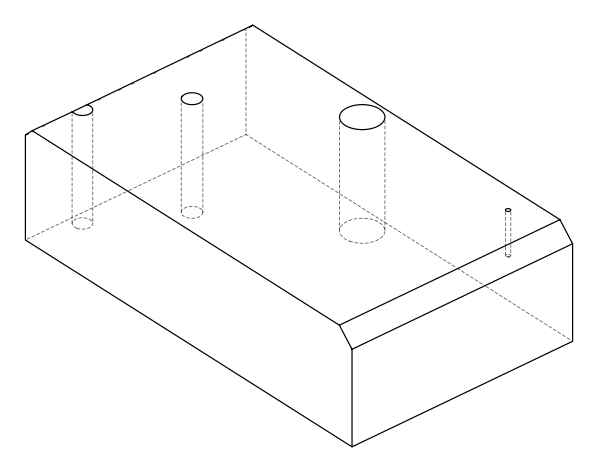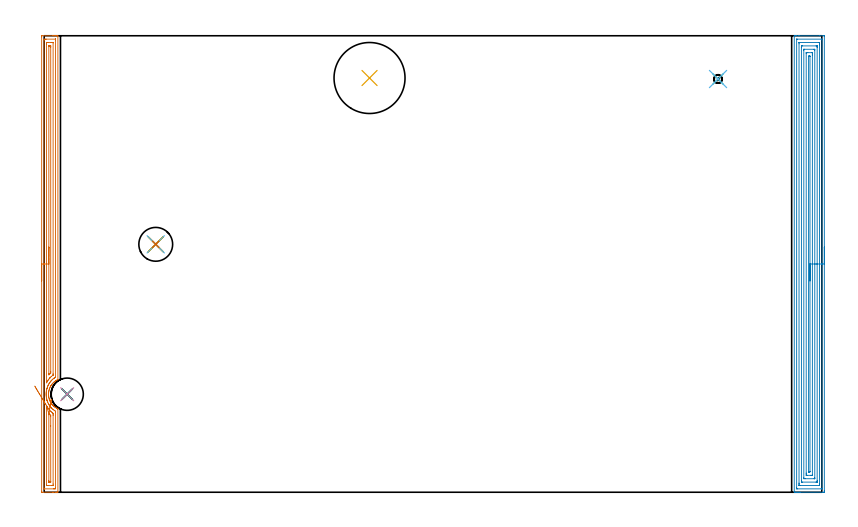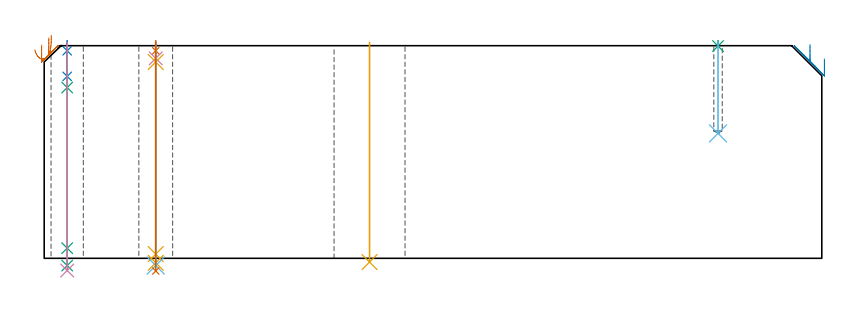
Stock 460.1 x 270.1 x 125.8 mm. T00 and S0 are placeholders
(PLAN: 14 operations, 10 tool changes, 28 min)
(1 SPOT_DRILL | STEP1HOLE | NXT0321_9005460120000 | 0.05 min | 182 mm3)
(2 SPOT_DRILL_1 | STEP1HOLE_1 | NXT0321_9005460120000 | 0.05 min | 182 mm3)
(3 SPOT_DRILL_2 | STEP1POCKET | NXT0321_9005460120000 | 0.03 min | 0 mm3)
(4 DRILL_BLIND_HOLE_INTO_CENTER | STEP1HOLE | UGT0301_445 | 0.04 min | 78 mm3)
(5 GUN_DRILL_THROUGH_HOLE | STEP1HOLE | UGT0307_001 | 0.57 min | 2292 mm3)
(6 SPADE_DRILL_TO_ENLARGE_THROUGH_HOLE | STEP1HOLE | UGT0306_003 | 0.53 min | 12827 mm3)
(7 DRILL_TO_ENLARGE_THROUGH_HOLE | STEP1HOLE | UGT0301_007 | 0.54 min | 24072 mm3)
(8 DRILL_BLIND_HOLE_INTO_CENTER_1 | STEP1HOLE_1 | NXT0301_092 | 0.08 min | 1726 mm3)
(9 GUN_DRILL_THROUGH_HOLE_1 | STEP1HOLE_1 | UGT0307_009 | 0.63 min | 12280 mm3)
(10 DRILL_TO_ENLARGE_THROUGH_HOLE_1 | STEP1HOLE_1 | UGT0301_258 | 0.54 min | 21795 mm3)
(11 INDEXABLE_INSERT_DRILL_THROUGH_HOLE_FROM_SOLID | STEP1HOLE_2 | NXT0302_036 | 0.52 min | 174193 mm3)
(12 DRILL_BLIND_HOLE_INTO_CENTER_2 | STEP1POCKET | UGT0301_445 | 0.22 min | 971 mm3)
(13 AREA_MILL | FG_CHAMFER_SURFACE | UGT0205_001 | 8.79 min | 12292 mm3)
(14 AREA_MILL_1 | FG_CHAMFER_SURFACE_1 | UGT0205_001 | 15.36 min | 42795 mm3)
(TOOL NXT0321_9005460120000 | NC Spot Drill, 142deg, 12mm, Carbide, Uncoated | D12 PA142 FL30 Z2)
(TOOL UGT0301_445 | Carbide Drill 5.0 mm | D5 PA118 FL52 Z2)
(TOOL UGT0307_001 | Gun Drill 5 mm | D5 PA130 FL24 Z1)
(TOOL UGT0306_003 | Spade Drill 12.5mm | D12.5 PA132 FL10 Z2)
(TOOL UGT0301_007 | Twist Drill 20 mm | D20 PA118 FL140 Z2)
(TOOL NXT0301_092 | Carbide Drill 12.1mm [860.1-1210-061A1-MM 2214] | D12.1 PA140 FL77 Z2)
(TOOL UGT0307_009 | Gun Drill 12 mm | D12 PA130 FL24 Z1)
(TOOL UGT0301_258 | Twist Drill 19.1 mm | D19.1 PA118 FL140 Z2)
(TOOL NXT0302_036 | Index. Insert Drill 42mm [880-D4200L50-05] | D42 PA176 FL210 Z2)
(TOOL UGT0205_001 | Chamfer Mill 20 x 3 x 45 deg. | D20 FL50 Z2)
(OP 1 SPOT_DRILL)
G17 G21 G94 G90
T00 M6
G54
G17 G0 G90 X66. Y146.7 S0 M3
G43 Z135.8 H0
G94 G81 G98 Z122.8 F250. R128.8
G80
M5
M2
(OP 2 SPOT_DRILL_1)
G17 G21 G94 G90
T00 M6
G54
G17 G0 G90 X13.6 Y58. S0 M3
G43 Z135.8 H0
G94 G81 G98 Z122.8 F250. R128.8
G80
M5
M2
(OP 3 SPOT_DRILL_2)
G17 G21 G94 G90
T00 M6
G54
G17 G0 G90 X398.7 Y244.5 S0 M3
G43 Z135.8 H0
G94 G81 G98 Z125.585 F250. R128.8
G80
M5
M2
(OP 4 DRILL_BLIND_HOLE_INTO_CENTER)
G17 G21 G94 G90
T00 M6
G54
G17 G0 G90 X66. Y146.7 S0 M3
G43 Z135.8 H0
G94 G81 G98 Z118.3 F250. R127.8
G80
M5
M2
(OP 5 GUN_DRILL_THROUGH_HOLE)
G17 G21 G94 G90
T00 M6
G54
G17 G0 G90 X66. Y146.7 M8
G43 Z135.8 H0
Z124.602
S716 M3
G94 G1 Z116.136 F125. M26
G4 X.084
Z2.5 F250.
G4 X.084
Z-2.666 F125.
G4 X.084
M5
M9
G0 Z124.602
Z135.8
M2
(OP 6 SPADE_DRILL_TO_ENLARGE_THROUGH_HOLE)
G17 G21 G94 G90
T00 M6
G54
G17 G0 G90 X66. Y146.7 S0 M3
G43 Z135.8 H0
G94 G73 G98 Z-4.283 F250. Q11.826 R127.8
G80
M5
M2
(OP 7 DRILL_TO_ENLARGE_THROUGH_HOLE)
G17 G21 G94 G90
T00 M6
G54
G17 G0 G90 X66. Y146.7 S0 M3
G43 Z135.8 H0
G94 G73 G98 Z-7.509 F250. Q19.044 R127.8
G80
M5
M2
(OP 8 DRILL_BLIND_HOLE_INTO_CENTER_1)
G17 G21 G94 G90
T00 M6
G54
G17 G0 G90 X13.6 Y58. S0 M3
G43 Z135.8 H1
G94 G81 G98 Z107.65 F250. R127.8
G80
M5
M2
(OP 9 GUN_DRILL_THROUGH_HOLE_1)
G17 G21 G94 G90
T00 M6
G54
G17 G0 G90 X13.6 Y58. M8
G43 Z135.8 H0
Z122.01
S716 M3
G94 G1 Z101.036 F125. M26
G4 X.084
Z6. F250.
G4 X.084
Z-4.298 F125.
G4 X.084
M5
M9
G0 Z122.01
Z135.8
M2
(OP 10 DRILL_TO_ENLARGE_THROUGH_HOLE_1)
G17 G21 G94 G90
T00 M6
G54
G17 G0 G90 X13.6 Y58. S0 M3
G43 Z135.8 H0
G94 G73 G98 Z-7.238 F250. Q19.005 R127.8
G80
M5
M2
(OP 11 INDEXABLE_INSERT_DRILL_THROUGH_HOLE_FROM_SOLID)
G17 G21 G94 G90
T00 M6
G54
G17 G0 G90 X192.5 Y245.1 S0 M3
G43 Z135.8 H1
G94 G81 G98 Z-2.233 F250. R127.8
G80
M5
M2
(OP 12 DRILL_BLIND_HOLE_INTO_CENTER_2)
G17 G21 G94 G90
T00 M6
G54
G17 G0 G90 X398.7 Y244.5 S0 M3
G43 Z135.8 H0
G94 G81 G98 Z73.9 F250. R127.8
G80
M5
M2
(OP 13 AREA_MILL)
G17 G21 G94 G90
T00 M6
G54
G17 G0 G90 X-1.5 Y125.05 S1061 M3
G43 Z135.8 H0
Z126.2
G94 G1 Y125.088 Z125.328 F250.
Y125.202 Z124.464
Y125.391 Z123.612
Y125.653 Z122.78
Y125.987 Z121.974
Y126.39 Z121.2
Y126.858 Z120.464
Y127.39 Z119.772
Y127.979 Z119.129
Y128.622 Z118.54
Y129.314 Z118.008
Y130.05 Z117.54
Y130.824 Z117.137
Y131.63 Z116.803
Y132.462 Z116.541
Y133.314 Z116.352
Y134.178 Z116.238
Y135.05 Z116.2
Y269.483
X-1.495 Y269.967 Z116.203
X-1.492 Y270.09 Z116.206
X-1.364 Y270.1 Z116.333
X5.057 Z122.751
X5.601 Z123.298
X5.935 Z123.631
X6.479 Z124.175
X6.813 Z124.508
X7.482 Z125.181
X7.79 Z125.489
X7.947 Y270.097 Z125.639
X8.098 Y270.09 Z125.789
X8.1 Y269.93 Z125.8
Y66.717
X8.095 Y66.679 Z125.791
X8.079 Y66.664 Z125.775
X8.024 Y66.634 Z125.722
X7.78 Y66.512 Z125.479
X7.419 Y66.314 Z125.119
X6.697 Y65.871 Z124.394
X6.548 Y65.765 Z124.245
X6.105 Y65.421 Z123.803
X5.935 Y65.279 Z123.634
X5.673 Y65.06 Z123.373
X5.629 Y65.021 Z123.329
X5.582 Y64.978 Z123.281
X5.535 Y64.93 Z123.234
X5.496 Y64.889 Z123.193
X5.184 Y64.572 Z122.883
X4.8 Y64.153 Z122.5
X4.743 Y64.085 Z122.442
X4.409 Y63.644 Z122.105
X4.091 Y63.193 Z121.789
X3.95 Y62.97 Z121.648
X3.928 Y62.934 Z121.626
X3.582 Y62.3 Z121.281
X3.373 Y61.856 Z121.069
X3.183 Y61.407 Z120.883
X3.165 Y61.357 Z120.864
X3.054 Y61.054 Z120.754
X2.895 Y60.515 Z120.593
X2.784 Y60.069 Z120.484
X2.697 Y59.622 Z120.394
X2.69 Y59.571 Z120.385
X2.631 Y59.176 Z120.328
X2.6 Y58.87 Z120.298
X2.587 Y58.73 Z120.281
X2.585 Y58.678 Z120.277
X2.562 Y58.283 Z120.259
X2.561 Y58.002 Z120.253
X2.56 Y57.903 Z120.255
X2.559 Y57.837 Z120.256
X2.579 Y57.39 Z120.273
X2.608 Y57.054 Z120.303
X2.618 Y56.944 Z120.313
X2.626 Y56.891 Z120.32
X2.678 Y56.497 Z120.375
X2.759 Y56.052 Z120.457
X2.865 Y55.604 Z120.562
X2.987 Y55.159 Z120.687
X3.004 Y55.105 Z120.704
X3.055 Y54.946 Z120.753
X3.227 Y54.509 Z120.921
X3.272 Y54.389 Z120.971
X3.3 Y54.316 Z120.999
X3.32 Y54.266 Z121.018
X3.346 Y54.211 Z121.041
X3.444 Y53.992 Z121.143
X3.523 Y53.817 Z121.221
X3.751 Y53.374 Z121.448
X3.783 Y53.318 Z121.48
X3.929 Y53.064 Z121.625
X4.052 Y52.871 Z121.747
X4.117 Y52.769 Z121.814
X4.178 Y52.678 Z121.877
X4.22 Y52.617 Z121.919
X4.313 Y52.481 Z122.009
X4.552 Y52.161 Z122.25
X4.578 Y52.127 Z122.278
X4.681 Y51.999 Z122.38
X4.764 Y51.896 Z122.46
X4.801 Y51.849 Z122.499
X4.818 Y51.829 Z122.516
X5.027 Y51.588 Z122.726
X5.057 Y51.557 Z122.756
X5.345 Y51.26 Z123.044
X5.673 Y50.943 Z123.372
X5.681 Y50.936 Z123.38
X5.872 Y50.766 Z123.571
X5.935 Y50.711 Z123.631
X5.953 Y50.696 Z123.649
X6.247 Y50.46 Z123.943
X6.547 Y50.24 Z124.245
X7.214 Y49.798 Z124.913
X7.311 Y49.739 Z125.011
X7.42 Y49.679 Z125.119
X7.907 Y49.424 Z125.606
X8.054 Y49.35 Z125.754
X8.094 Y49.321 Z125.793
X8.1 Y49.298 Z125.8
Y0.17
X8.098 Y0.01 Z125.789
X7.947 Y0.003 Z125.639
X7.789 Y0. Z125.489
X7.482 Z125.181
X6.813 Z124.508
X5.601 Z123.298
X5.057 Z122.751
X-1.31 Z116.387
X-1.365 Y0.001 Z116.332
X-1.492 Y0.01 Z116.206
X-1.499 Y0.137 Z116.199
X-1.5 Y0.617 Z116.2
Y135.05
X-0.086 Z117.614
X-0.085 Y267.566 Z117.615
X-0.084 Y267.697 Z117.616
X-0.079 Y268.069 Z117.621
X0.278 Y268.091 Z117.978
X0.665 Y268.096 Z118.365
X1.147 Y268.1 Z118.847
X6.609 Y268.099 Z124.309
X6.64 Y268.098 Z124.34
X6.673 Y268.094 Z124.373
X6.679 Y268.09 Z124.379
X6.682 Y268.083 Z124.382
X6.684 Y268.056 Z124.384
X6.686 Y267.827 Z124.386
Y267.697
Y68.503
X6.684 Y68.122 Z124.384
X6.681 Y68.075 Z124.381
X6.679 Y68.056 Z124.379
X6.668 Y68.044 Z124.368
X6.602 Y67.997 Z124.302
X6.499 Y67.93 Z124.199
X5.995 Y67.61 Z123.695
X5.96 Y67.585 Z123.66
X5.935 Y67.567 Z123.635
X5.465 Y67.195 Z123.165
X5.057 Y66.865 Z122.757
X4.977 Y66.798 Z122.677
X4.886 Y66.717 Z122.586
X4.53 Y66.359 Z122.23
X4.178 Y65.991 Z121.878
X4.026 Y65.823 Z121.726
X3.694 Y65.423 Z121.394
X3.317 Y64.93 Z121.017
X3.313 Y64.924 Z121.013
X3.3 Y64.905 Z121.
X2.957 Y64.386 Z120.657
X2.751 Y64.037 Z120.451
X2.632 Y63.823 Z120.332
X2.422 Y63.433 Z120.122
X2.327 Y63.24 Z120.027
X2.283 Y63.144 Z119.983
X2.056 Y62.622 Z119.756
X1.907 Y62.25 Z119.607
X1.808 Y61.981 Z119.508
X1.611 Y61.357 Z119.311
X1.602 Y61.327 Z119.302
X1.596 Y61.304 Z119.296
X1.543 Y61.106 Z119.243
X1.424 Y60.585 Z119.124
X1.4 Y60.464 Z119.1
X1.289 Y59.83 Z118.989
X1.25 Y59.571 Z118.95
X1.193 Y59.033 Z118.893
X1.17 Y58.678 Z118.87
X1.152 Y58.182 Z118.852
X1.151 Y57.784 Z118.851
X1.172 Y57.269 Z118.872
X1.202 Y56.891 Z118.902
X1.274 Y56.272 Z118.974
X1.314 Y55.998 Z119.014
X1.476 Y55.172 Z119.176
X1.492 Y55.105 Z119.192
X1.543 Y54.893 Z119.243
X1.692 Y54.362 Z119.392
X1.704 Y54.32 Z119.404
X1.719 Y54.271 Z119.419
X1.74 Y54.211 Z119.44
X1.852 Y53.898 Z119.552
X2.082 Y53.318 Z119.782
X2.422 Y52.566 Z120.122
X2.491 Y52.425 Z120.191
X2.566 Y52.278 Z120.266
X2.862 Y51.764 Z120.562
X3.01 Y51.532 Z120.71
X3.3 Y51.097 Z121.
X3.644 Y50.638 Z121.344
X3.882 Y50.34 Z121.582
X4.178 Y50. Z121.878
X4.425 Y49.745 Z122.125
X5.057 Y49.14 Z122.757
X5.397 Y48.852 Z123.097
X5.935 Y48.447 Z123.635
X6.649 Y47.959 Z124.349
X6.679 Y47.929 Z124.379
X6.681 Y47.91 Z124.381
X6.684 Y47.863 Z124.384
X6.685 Y47.768 Z124.385
X6.686 Y47.577 Z124.386
X6.685 Y2.534 Z124.385
X6.684 Y2.403 Z124.384
X6.679 Y2.031 Z124.379
X6.322 Y2.009 Z124.022
X5.935 Y2.004 Z123.635
X5.453 Y2. Z123.153
X-0.009 Y2.001 Z117.691
X-0.04 Y2.002 Z117.66
X-0.073 Y2.006 Z117.627
X-0.08 Y2.01 Z117.62
X-0.082 Y2.017 Z117.618
X-0.084 Y2.044 Z117.616
X-0.086 Y2.273 Z117.614
Y2.403
Y135.05
X1.328 Z119.028
Y265.236
X1.33 Y265.91 Z119.03
X1.331 Y266.02 Z119.031
X1.334 Y266.073 Z119.034
X1.337 Y266.09 Z119.037
X1.362 Y266.095 Z119.062
X1.543 Y266.098 Z119.243
X2.235 Y266.1 Z119.935
X3.992 Z121.692
X4.871 Z122.571
X5.057 Y266.097 Z122.757
X5.243 Y266.092 Z122.943
X5.263 Y266.09 Z122.963
X5.265 Y266.078 Z122.965
X5.269 Y266.041 Z122.969
X5.271 Y265.983 Z122.971
Y265.91
Y70.072
X5.265 Y69.396 Z122.965
Y69.347
X5.23 Y69.314 Z122.93
X5.181 Y69.27 Z122.881
X4.235 Y68.503 Z121.935
X4.205 Y68.477 Z121.905
X4.178 Y68.452 Z121.878
X3.759 Y68.037 Z121.459
X3.339 Y67.61 Z121.039
X3.32 Y67.589 Z121.02
X3.3 Y67.567 Z121.
X2.913 Y67.11 Z120.613
X2.597 Y66.717 Z120.297
X2.521 Y66.616 Z120.221
X2.422 Y66.48 Z120.122
X2.155 Y66.095 Z119.855
X1.972 Y65.823 Z119.672
X1.806 Y65.556 Z119.506
X1.543 Y65.108 Z119.243
X1.48 Y64.995 Z119.18
X1.444 Y64.93 Z119.144
X1.398 Y64.852 Z119.098
X1.369 Y64.807 Z119.069
X1.335 Y64.764 Z119.035
X1.332 Y64.839 Z119.032
X1.33 Y64.93 Z119.03
X1.329 Y65.002 Z119.029
X1.328 Y65.149 Z119.028
Y135.05
X2.743 Z120.443
Y263.797
X2.745 Y263.986 Z120.445
X2.747 Y264.054 Z120.447
X2.749 Y264.086 Z120.449
X2.767 Y264.09 Z120.467
X2.873 Y264.094 Z120.573
X3.3 Y264.1 Z121.
X3.324 Z121.024
X3.727 Y264.096 Z121.427
X3.827 Y264.092 Z121.527
X3.848 Y264.09 Z121.548
X3.851 Y264.077 Z121.551
X3.854 Y264.042 Z121.554
X3.856 Y263.963 Z121.556
X3.857 Y263.557 Z121.557
Y263.231
Y71.51
X3.856 Y71.183 Z121.556
X3.853 Y70.621 Z121.553
X3.85 Y70.537 Z121.55
X3.841 Y70.508 Z121.541
X3.438 Y70.15 Z121.138
X3.3 Y70.022 Z121.
X2.778 Y69.519 Z120.478
X2.754 Y69.498 Z120.454
X2.75 Y69.523 Z120.45
X2.746 Y69.601 Z120.446
X2.744 Y69.721 Z120.444
X2.743 Y69.963 Z120.443
Y70.29
Y135.05
Y135.922 Z120.481
Y136.786 Z120.595
Y137.638 Z120.783
Y138.47 Z121.046
Y139.276 Z121.38
Y140.05 Z121.782
Y140.786 Z122.251
Y141.478 Z122.782
Y142.121 Z123.372
Y142.71 Z124.015
Y143.242 Z124.707
Y143.71 Z125.443
Y144.113 Z126.216
Y144.447 Z127.022
Y144.709 Z127.854
Y144.898 Z128.706
Y145.012 Z129.571
Y145.05 Z130.443
G0 Z135.8
X-5.581 Y62.8
Z123.361
G1 X-5.359 Y62.429 Z122.603
X-5.104 Y62.003 Z121.886
X-4.818 Y61.525 Z121.214
X-4.503 Y60.999 Z120.594
X-4.161 Y60.428 Z120.03
X-3.796 Y59.817 Z119.525
X-3.409 Y59.171 Z119.085
X-3.004 Y58.494 Z118.712
X-2.584 Y57.792 Z118.409
X-2.151 Y57.071 Z118.179
X-1.711 Y56.334 Z118.022
X-1.264 Y55.589 Z117.942
X-0.816 Y54.84 Z117.937
X-0.37 Y54.094 Z118.008
X0.072 Y53.356 Z118.155
X0.505 Y52.632 Z118.376
X0.927 Y51.928 Z118.67
X1.334 Y51.247 Z119.034
X1.367 Y51.193 Z119.067
X1.437 Y51.071 Z119.137
X1.543 Y50.883 Z119.243
X1.684 Y50.638 Z119.384
X1.895 Y50.28 Z119.595
X2.252 Y49.745 Z119.952
X2.323 Y49.645 Z120.023
X2.422 Y49.512 Z120.122
X2.938 Y48.852 Z120.638
X3.3 Y48.433 Z121.
X3.768 Y47.959 Z121.468
X4.178 Y47.566 Z121.878
X4.76 Y47.065 Z122.46
X5.057 Y46.828 Z122.757
X5.226 Y46.693 Z122.926
X5.265 Y46.648 Z122.965
X5.268 Y46.536 Z122.968
X5.27 Y46.39 Z122.97
X5.271 Y46.172 Z122.971
X5.272 Y45.497 Z122.972
X5.271 Y4.864 Z122.971
X5.27 Y4.19 Z122.97
X5.269 Y4.08 Z122.969
X5.266 Y4.027 Z122.966
X5.263 Y4.01 Z122.963
X5.238 Y4.005 Z122.938
X5.057 Y4.002 Z122.757
X4.365 Y4. Z122.065
X2.608 Z120.308
X1.729 Z119.429
X1.543 Y4.003 Z119.243
X1.357 Y4.008 Z119.057
X1.337 Y4.01 Z119.037
X1.335 Y4.022 Z119.035
X1.331 Y4.059 Z119.031
X1.329 Y4.117 Z119.029
Y4.19
Y50.856
X1.33 Y51.075 Z119.03
X1.334 Y51.247 Z119.034
X2.752 Y46.504 Z120.452
X2.794 Y46.465 Z120.494
X2.894 Y46.371 Z120.594
X3.101 Y46.172 Z120.801
X3.3 Y45.985 Z121.
X3.664 Y45.644 Z121.364
X3.85 Y45.462 Z121.55
X3.852 Y45.279 Z121.552
X3.856 Y44.713 Z121.556
X3.857 Y39.2 Z121.557
Y6.303
X3.855 Y6.114 Z121.555
X3.853 Y6.046 Z121.553
X3.851 Y6.014 Z121.551
X3.833 Y6.01 Z121.533
X3.727 Y6.006 Z121.427
X3.3 Y6. Z121.
X3.276 Z120.976
X2.873 Y6.004 Z120.573
X2.773 Y6.008 Z120.473
X2.752 Y6.01 Z120.452
X2.749 Y6.023 Z120.449
X2.746 Y6.058 Z120.446
X2.744 Y6.137 Z120.444
X2.743 Y6.543 Z120.443
Y6.869
Y45.845
X2.746 Y46.172 Z120.446
X2.75 Y46.489 Z120.45
X2.752 Y46.504 Z120.452
X2.897 Y47.344 Z120.636
X3.039 Y48.165 Z120.893
X3.177 Y48.962 Z121.222
X3.309 Y49.726 Z121.62
X3.434 Y50.454 Z122.085
X3.553 Y51.139 Z122.612
X3.663 Y51.777 Z123.197
X3.764 Y52.361 Z123.837
X3.855 Y52.888 Z124.526
X3.935 Y53.355 Z125.259
X4.005 Y53.756 Z126.03
X4.062 Y54.09 Z126.834
X4.108 Y54.353 Z127.665
X4.141 Y54.544 Z128.515
X4.161 Y54.662 Z129.379
X4.168 Y54.704 Z130.251
X4.163 Y54.672 Z131.123
X4.144 Y54.565 Z131.988
G0 Z135.8
M5
M2
(OP 14 AREA_MILL_1)
G17 G21 G94 G90
T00 M6
G54
G17 G0 G90 X461.6 Y145.05 S1061 M3
G43 Z135.8 H0
Z118.
G94 G1 Y145.012 Z117.128 F250.
Y144.898 Z116.264
Y144.709 Z115.412
Y144.447 Z114.58
Y144.113 Z113.774
Y143.71 Z113.
Y143.242 Z112.264
Y142.71 Z111.572
Y142.121 Z110.929
Y141.478 Z110.34
Y140.786 Z109.808
Y140.05 Z109.34
Y139.276 Z108.937
Y138.47 Z108.603
Y137.638 Z108.341
Y136.787 Z108.152
Y135.922 Z108.038
Y135.05 Z108.
Y1.009
X461.599 Y0.617 Z108.001
X461.595 Y0.121 Z108.003
X461.592 Y0.009 Z108.006
X461.104 Y0.004 Z108.493
X460.493 Y0. Z109.104
X447.56 Z122.035
X446.95 Z122.644
X446.402 Z123.195
X446.065 Z123.531
X445.517 Z124.079
X445.181 Z124.414
X444.507 Z125.092
X444.177 Z125.422
X443.82 Z125.77
X443.802 Y0.008 Z125.788
X443.8 Y0.17 Z125.8
Y269.93
X443.802 Y270.092 Z125.788
X443.82 Y270.1 Z125.77
X444.177 Z125.422
X444.507 Z125.092
X445.181 Z124.414
X446.402 Z123.195
X446.95 Z122.644
X458.824 Z110.773
X461.104 Z108.493
X461.38 Y270.098 Z108.217
X461.592 Y270.09 Z108.006
X461.599 Y269.877 Z107.999
X461.6 Y135.05 Z108.
X460.186 Z109.414
Y2.188
X460.185 Y2.081 Z109.415
X460.182 Y2.028 Z109.418
X460.18 Y2.01 Z109.42
X460.133 Y2.007 Z109.467
X459.733 Y2.001 Z109.867
X445.579 Z124.021
X445.338 Y2.005 Z124.262
X445.229 Y2.01 Z124.371
X445.215 Y2.368 Z124.385
Y2.403
X445.214 Y267.912 Z124.386
X445.215 Y268.019 Z124.385
X445.218 Y268.072 Z124.382
X445.22 Y268.09 Z124.38
X445.267 Y268.093 Z124.333
X445.667 Y268.099 Z123.933
X459.821 Z109.779
X460.062 Y268.095 Z109.538
X460.171 Y268.09 Z109.429
X460.185 Y267.732 Z109.415
Y267.697
X460.186 Y135.05 Z109.414
X458.772 Z110.828
X458.771 Y4.758 Z110.829
X458.769 Y4.19 Z110.831
X458.766 Y4.029 Z110.834
X458.765 Y4.015 Z110.835
X458.749 Y4.01 Z110.851
X458.7 Y4.004 Z110.9
X458.637 Y4.001 Z110.963
X447.137 Y4. Z122.463
X446.95 Y4.002 Z122.65
X446.762 Y4.006 Z122.838
X446.643 Y4.01 Z122.957
X446.635 Y4.082 Z122.965
X446.633 Y4.19 Z122.967
X446.63 Y4.513 Z122.97
X446.629 Y5.083 Z122.971
X446.628 Y5.407 Z122.972
X446.629 Y265.342 Z122.971
X446.631 Y265.91 Z122.969
X446.634 Y266.072 Z122.966
X446.635 Y266.085 Z122.965
X446.651 Y266.09 Z122.949
X446.7 Y266.096 Z122.9
X446.763 Y266.099 Z122.837
X458.263 Y266.1 Z111.337
X458.45 Y266.098 Z111.15
X458.638 Y266.094 Z110.962
X458.757 Y266.09 Z110.843
X458.765 Y266.018 Z110.836
X458.767 Y265.91 Z110.833
X458.77 Y265.587 Z110.83
X458.771 Y265.017 Z110.829
X458.772 Y264.693 Z110.828
Y135.05
X457.357 Z112.243
Y6.869
X457.356 Y6.187 Z112.244
X457.354 Y6.089 Z112.246
X457.35 Y6.031 Z112.25
X457.348 Y6.01 Z112.252
X457.326 Y6.008 Z112.274
X457.111 Y6.004 Z112.489
X456.681 Y6. Z112.919
X448.695 Z120.905
X448.283 Y6.003 Z121.317
X448.077 Y6.008 Z121.523
X448.055 Y6.01 Z121.545
X448.049 Y6.02 Z121.551
X448.046 Y6.058 Z121.554
X448.044 Y6.114 Z121.556
X448.043 Y6.659 Z121.557
Y6.869
Y263.231
X448.044 Y263.913 Z121.556
X448.046 Y264.011 Z121.554
X448.05 Y264.07 Z121.55
X448.052 Y264.09 Z121.548
X448.074 Y264.092 Z121.526
X448.289 Y264.096 Z121.311
X448.719 Y264.1 Z120.881
X456.705 Z112.895
X457.117 Y264.097 Z112.483
X457.323 Y264.092 Z112.277
X457.345 Y264.09 Z112.255
X457.351 Y264.08 Z112.249
X457.354 Y264.042 Z112.246
X457.356 Y263.986 Z112.244
X457.357 Y263.441 Z112.243
Y263.231
Y135.05
X455.943 Z113.657
Y8.508
X455.941 Y8.359 Z113.659
X455.936 Y8.063 Z113.664
X455.932 Y8.009 Z113.668
X455.917 Y8.006 Z113.683
X455.877 Y8.002 Z113.723
X455.796 Y8.001 Z113.804
X455.561 Y8. Z114.039
X450.253 Z119.347
X449.604 Y8.007 Z119.996
X449.512 Y8.01 Z120.088
X449.464 Y8.021 Z120.136
X449.461 Y8.211 Z120.139
X449.458 Y8.507 Z120.142
X449.457 Y261.592 Z120.143
X449.459 Y261.741 Z120.141
X449.464 Y262.037 Z120.136
X449.468 Y262.091 Z120.132
X449.483 Y262.094 Z120.117
X449.523 Y262.098 Z120.077
X449.604 Y262.099 Z119.996
X449.839 Y262.1 Z119.761
X455.147 Z114.453
X455.796 Y262.093 Z113.804
X455.888 Y262.09 Z113.712
X455.936 Y262.079 Z113.664
X455.939 Y261.889 Z113.661
X455.942 Y261.593 Z113.658
X455.943 Y135.05 Z113.657
X454.529 Z115.071
X454.528 Y10.442 Z115.072
X454.526 Y10.189 Z115.074
X454.523 Y10.063 Z115.077
X454.521 Y10.01 Z115.079
X454.46 Y10.005 Z115.14
X454.027 Y10.002 Z115.573
X453.58 Y10. Z116.02
X451.373 Y10.001 Z118.227
X450.922 Y10.004 Z118.678
X450.881 Y10.01 Z118.719
X450.878 Y10.049 Z118.722
X450.874 Y10.442 Z118.726
X450.871 Y10.949 Z118.729
Y11.336
X450.872 Y259.658 Z118.728
X450.874 Y259.911 Z118.726
X450.877 Y260.037 Z118.723
X450.879 Y260.09 Z118.721
X450.94 Y260.095 Z118.66
X451.373 Y260.099 Z118.227
X451.82 Y260.1 Z117.78
X454.027 Y260.099 Z115.573
X454.478 Y260.096 Z115.122
X454.519 Y260.09 Z115.081
X454.522 Y260.051 Z115.078
X454.526 Y259.658 Z115.074
X454.528 Y259.151 Z115.072
X454.529 Y258.765 Z115.071
Y135.05
X453.115 Z116.485
X453.114 Y12.257 Z116.486
Y12.229
X453.108 Y12.029 Z116.492
X452.926 Y12.01 Z116.674
X452.813 Y12.006 Z116.787
X452.483 Y12.002 Z117.117
X452.368 Y12.007 Z117.232
X452.346 Y12.01 Z117.254
X452.292 Y12.034 Z117.308
X452.286 Y12.2 Z117.314
Y12.229
Y257.871
X452.292 Y258.071 Z117.308
X452.474 Y258.09 Z117.126
X452.587 Y258.094 Z117.013
X452.917 Y258.099 Z116.683
X453.032 Y258.093 Z116.568
X453.054 Y258.09 Z116.546
X453.108 Y258.066 Z116.492
X453.114 Y257.9 Z116.486
Y257.871
X453.115 Y135.05 Z116.485
Y134.178 Z116.523
Y133.314 Z116.637
Y132.462 Z116.826
Y131.63 Z117.088
Y130.824 Z117.422
Y130.05 Z117.825
Y129.314 Z118.294
Y128.622 Z118.825
Y127.979 Z119.414
Y127.39 Z120.057
Y126.859 Z120.75
Y126.39 Z121.485
Y125.987 Z122.259
Y125.653 Z123.065
Y125.391 Z123.897
Y125.202 Z124.749
Y125.088 Z125.614
Y125.05 Z126.485
G0 Z135.8
M5
M2
